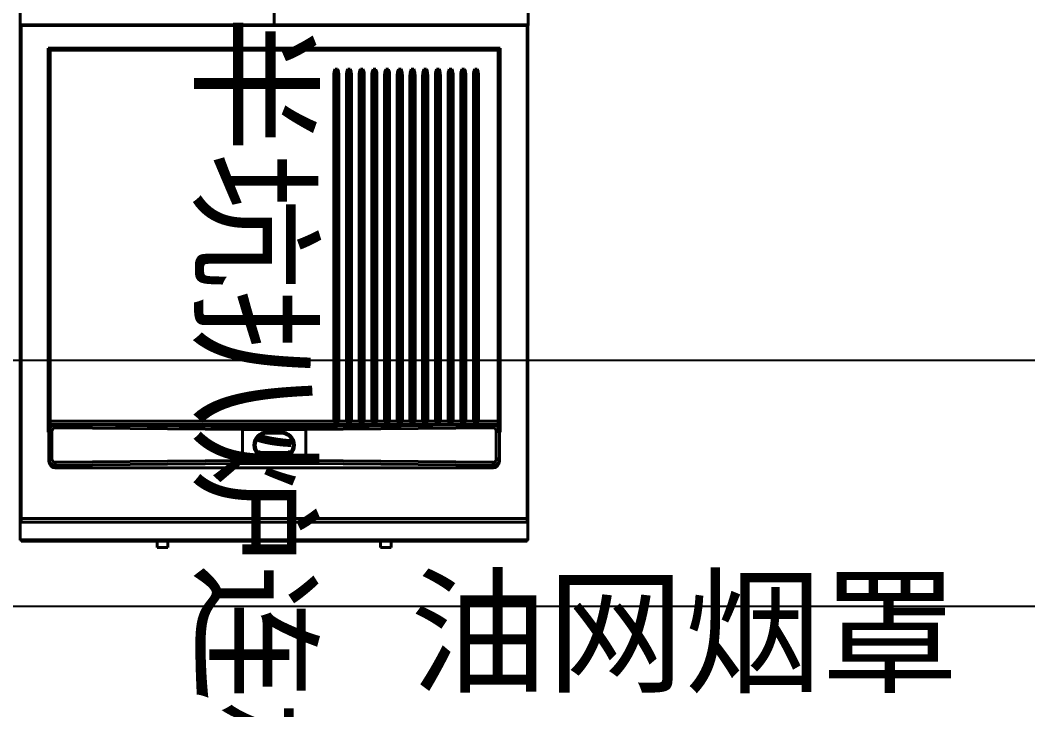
# Model space of a CAD drawing. Extents: x 1158414 to 1597620, y -840005 to -760676.
# Drawn here: x 1527837 to 1529425, y -807912 to -806826 of the extents above; entities that cross this region are included whole.
import ezdxf

# ---------------------------------------------------------------- set-up
doc = ezdxf.new("R2010")
doc.units = 0
doc.header["$LTSCALE"] = 1000
doc.layers.add('WS_厨房设备', color=1, linetype='Continuous')
doc.layers.add('产品名称', color=7, linetype='Continuous')
doc.styles.add('WMF-宋体1', font='')
doc.styles.get('WMF-宋体1').set_extended_font_data('SimSun')

# ---------------------------------------------------------------- blocks, each defined once
blk = doc.blocks.new('CJT_20273')
at = {"linetype": 'Continuous', "lineweight": 40}
for p, q in [((215.7, 907.5), (215.7, 897.3)), ((232.7, 907.5), (215.7, 907.5)), ((232.7, 907.5), (232.7, 897.3)), ((567.7, 907.5), (567.7, 897.3)), ((584.7, 907.5), (567.7, 907.5)), ((584.7, 907.5), (584.7, 897.3)), ((1.4, 896.1), (0.2, 896.1)), ((0.2, 896.1), (0.2, 895.6)), ((1.7, 895.6), (0.2, 895.6)), ((0.2, 895.6), (0.2, 867.7)), ((1.4, 896.1), (1.4, 895.6)), ((798.7, 897.3), (1.7, 897.3)), ((1.7, 895.6), (1.7, 897.3)), ((798.7, 895.6), (1.7, 895.6)), ((798.7, 895.6), (798.7, 897.3)), ((800.2, 895.6), (798.7, 895.6)), ((800.2, 896.1), (799, 896.1)), ((799, 896.1), (799, 895.6)), ((800.2, 896.1), (800.2, 895.6)), ((800.2, 867.7), (800.2, 895.6)), ((0.2, 867.7), (1.7, 867.7)), ((0.2, 867.7), (0.2, 866.7)), ((0.2, 866.7), (0.2, 866)), ((0.2, 866.7), (1.7, 866.7)), ((1.4, 866), (0.2, 866)), ((0.2, 866), (0.2, 861.9)), ((0.2, 861.9), (1.4, 861.9)), ((0.2, 861.9), (0.2, 860.2)), ((0.2, 85.2), (0.2, 860.2)), ((0.2, 860.2), (1.7, 860.2)), ((1.4, 866.7), (1.4, 866)), ((1.4, 866), (1.4, 861.9)), ((1.7, 865.1), (1.4, 865.1)), ((1.4, 861.9), (1.4, 860.2)), ((798.7, 867.7), (1.7, 867.7)), ((1.7, 861.9), (1.7, 867.7)), ((1.7, 860.2), (1.7, 861.9)), ((798.7, 861.9), (1.7, 861.9)), ((1.7, 85.2), (1.7, 860.2)), ((798.7, 861.9), (798.7, 867.7)), ((798.7, 867.7), (800.2, 867.7)), ((798.7, 866.7), (800.2, 866.7)), ((799, 865.1), (798.7, 865.1)), ((798.7, 860.2), (798.7, 861.9)), ((798.7, 85.2), (798.7, 860.2)), ((798.7, 860.2), (800.2, 860.2)), ((799, 866), (799, 866.7)), ((799, 866), (800.2, 866)), ((799, 866), (799, 861.9)), ((800.2, 861.9), (799, 861.9)), ((799, 861.9), (799, 860.2)), ((800.2, 867.7), (800.2, 866.7)), ((800.2, 866), (800.2, 866.7)), ((800.2, 866), (800.2, 861.9)), ((800.2, 861.9), (800.2, 860.2)), ((800.2, 860.2), (800.2, 85.2)), ((0.2, 849.9), (0.2, 849.9)), ((800.2, 849.9), (800.2, 849.9)), ((0.2, 840.7), (0.2, 811.5)), ((800.2, 840.7), (800.2, 811.5)), ((0.2, 811.5), (0.2, 811.5)), ((800.2, 811.5), (800.2, 811.5)), ((745.2, 782.2), (55.2, 782.2)), ((55.2, 777.9), (55.2, 782.2)), ((745.2, 782.2), (745.2, 777.9)), ((45.2, 725.7), (45.2, 771.2)), ((50.1, 767.9), (45.2, 767.9)), ((50.1, 724.5), (50.1, 767.9)), ((55.1, 773.3), (350.2, 770.6)), ((350.3, 775.2), (55.2, 777.9)), ((350.2, 721.8), (350.2, 770.6)), ((350.2, 770.6), (450.2, 770.6)), ((450.2, 775.2), (350.3, 775.2)), ((411.2, 767.2), (389.2, 767.2)), ((389.2, 767.2), (389.2, 765.2)), ((389.2, 765.2), (411.2, 765.2)), ((411.2, 765.2), (411.2, 767.2)), ((745.2, 777.9), (450.2, 775.2)), ((450.2, 770.6), (745.3, 773.3)), ((450.2, 721.8), (450.2, 770.6)), ((750.3, 767.9), (750.3, 724.5)), ((755.2, 767.9), (750.3, 767.9)), ((755.2, 725.7), (755.2, 771.2)), ((378.2, 757), (373.6, 757)), ((378.2, 761.7), (378.2, 757)), ((378.2, 758), (422.2, 758)), ((422.2, 757), (422.2, 761.7)), ((426.8, 757), (422.2, 757)), ((47, 725.7), (44, 725.7)), ((44, 707.2), (44, 725.7)), ((47, 707.2), (47, 725.7)), ((50.1, 724.5), (47, 724.5)), ((54.2, 715), (54.2, 713.7)), ((746.2, 715), (54.2, 715)), ((350.2, 721.8), (55.1, 719.1)), ((100.2, 715), (350.3, 717.2)), ((350.2, 721.8), (350.2, 721.8)), ((450.2, 721.8), (350.2, 721.8)), ((350.3, 717.2), (450.2, 717.2)), ((389.2, 725.2), (389.2, 727.2)), ((411.2, 727.2), (389.2, 727.2)), ((389.2, 725.2), (411.2, 725.2)), ((411.2, 727.2), (411.2, 725.2)), ((450.2, 721.8), (450.2, 721.8)), ((745.3, 719.1), (450.2, 721.8)), ((450.2, 717.2), (700.2, 715)), ((746.2, 713.7), (746.2, 715)), ((753.5, 724.5), (750.3, 724.5)), ((756.5, 725.7), (753.5, 725.7)), ((753.5, 707.2), (753.5, 725.7)), ((756.5, 707.2), (756.5, 725.7)), ((47, 707.2), (44, 707.2)), ((44, 123.7), (44, 707.2)), ((47, 123.7), (47, 707.2)), ((47.2, 713.7), (753.2, 713.7)), ((47.2, 708.7), (47.2, 713.7)), ((47.2, 708.7), (47.2, 123.7)), ((78.2, 708.7), (47.2, 708.7)), ((80.2, 711.7), (78.2, 708.7)), ((78.2, 163.7), (78.2, 708.7)), ((80.2, 163.7), (80.2, 711.7)), ((84.2, 711.7), (80.2, 711.7)), ((84.2, 163.7), (84.2, 711.7)), ((86.2, 708.7), (84.2, 711.7)), ((86.2, 163.7), (86.2, 708.7)), ((98.2, 708.7), (86.2, 708.7)), ((100.2, 711.7), (98.2, 708.7)), ((98.2, 163.7), (98.2, 708.7)), ((100.2, 163.7), (100.2, 711.7)), ((104.2, 711.7), (100.2, 711.7)), ((104.2, 163.7), (104.2, 711.7)), ((106.2, 708.7), (104.2, 711.7)), ((106.2, 163.7), (106.2, 708.7)), ((118.2, 708.7), (106.2, 708.7)), ((120.2, 711.7), (118.2, 708.7)), ((118.2, 163.7), (118.2, 708.7)), ((120.2, 163.7), (120.2, 711.7)), ((124.2, 711.7), (120.2, 711.7)), ((124.2, 163.7), (124.2, 711.7)), ((126.2, 708.7), (124.2, 711.7)), ((126.2, 163.7), (126.2, 708.7)), ((138.2, 708.7), (126.2, 708.7)), ((140.2, 711.7), (138.2, 708.7)), ((138.2, 163.7), (138.2, 708.7)), ((140.2, 163.7), (140.2, 711.7)), ((144.2, 711.7), (140.2, 711.7)), ((144.2, 163.7), (144.2, 711.7)), ((146.2, 708.7), (144.2, 711.7)), ((146.2, 163.7), (146.2, 708.7)), ((158.2, 708.7), (146.2, 708.7)), ((160.2, 711.7), (158.2, 708.7)), ((158.2, 163.7), (158.2, 708.7)), ((160.2, 163.7), (160.2, 711.7)), ((164.2, 711.7), (160.2, 711.7)), ((164.2, 163.7), (164.2, 711.7)), ((166.2, 708.7), (164.2, 711.7)), ((166.2, 163.7), (166.2, 708.7)), ((178.2, 708.7), (166.2, 708.7)), ((180.2, 711.7), (178.2, 708.7)), ((178.2, 163.7), (178.2, 708.7)), ((180.2, 163.7), (180.2, 711.7)), ((184.2, 711.7), (180.2, 711.7)), ((184.2, 163.7), (184.2, 711.7)), ((186.2, 708.7), (184.2, 711.7)), ((186.2, 163.7), (186.2, 708.7)), ((198.2, 708.7), (186.2, 708.7)), ((200.2, 711.7), (198.2, 708.7)), ((198.2, 163.7), (198.2, 708.7)), ((200.2, 163.7), (200.2, 711.7)), ((204.2, 711.7), (200.2, 711.7)), ((204.2, 163.7), (204.2, 711.7)), ((206.2, 708.7), (204.2, 711.7)), ((206.2, 163.7), (206.2, 708.7)), ((218.2, 708.7), (206.2, 708.7)), ((220.2, 711.7), (218.2, 708.7)), ((218.2, 163.7), (218.2, 708.7)), ((220.2, 163.7), (220.2, 711.7)), ((224.2, 711.7), (220.2, 711.7)), ((224.2, 163.7), (224.2, 711.7)), ((226.2, 708.7), (224.2, 711.7)), ((226.2, 163.7), (226.2, 708.7)), ((238.2, 708.7), (226.2, 708.7)), ((240.2, 711.7), (238.2, 708.7)), ((238.2, 163.7), (238.2, 708.7)), ((240.2, 163.7), (240.2, 711.7)), ((244.2, 711.7), (240.2, 711.7)), ((244.2, 163.7), (244.2, 711.7)), ((246.2, 708.7), (244.2, 711.7)), ((246.2, 163.7), (246.2, 708.7)), ((258.2, 708.7), (246.2, 708.7)), ((260.2, 711.7), (258.2, 708.7)), ((258.2, 163.7), (258.2, 708.7)), ((260.2, 163.7), (260.2, 711.7)), ((264.2, 711.7), (260.2, 711.7)), ((264.2, 163.7), (264.2, 711.7)), ((266.2, 708.7), (264.2, 711.7)), ((266.2, 163.7), (266.2, 708.7)), ((278.2, 708.7), (266.2, 708.7)), ((280.2, 711.7), (278.2, 708.7)), ((278.2, 163.7), (278.2, 708.7)), ((280.2, 163.7), (280.2, 711.7)), ((284.2, 711.7), (280.2, 711.7)), ((284.2, 163.7), (284.2, 711.7)), ((286.2, 708.7), (284.2, 711.7)), ((286.2, 163.7), (286.2, 708.7)), ((298.2, 708.7), (286.2, 708.7)), ((300.2, 711.7), (298.2, 708.7)), ((298.2, 163.7), (298.2, 708.7)), ((300.2, 163.7), (300.2, 711.7)), ((304.2, 711.7), (300.2, 711.7)), ((304.2, 163.7), (304.2, 711.7)), ((306.2, 708.7), (304.2, 711.7)), ((753.2, 708.7), (306.2, 708.7)), ((306.2, 163.7), (306.2, 708.7)), ((753.2, 713.7), (753.2, 708.7)), ((753.2, 708.7), (753.2, 123.7)), ((756.5, 707.2), (753.5, 707.2)), ((753.5, 123.7), (753.5, 707.2)), ((756.5, 123.7), (756.5, 707.2)), ((80.2, 163.7), (78.2, 163.7)), ((84.2, 163.7), (80.2, 163.7)), ((86.2, 163.7), (84.2, 163.7)), ((100.2, 163.7), (98.2, 163.7)), ((104.2, 163.7), (100.2, 163.7)), ((106.2, 163.7), (104.2, 163.7)), ((120.2, 163.7), (118.2, 163.7)), ((124.2, 163.7), (120.2, 163.7)), ((126.2, 163.7), (124.2, 163.7)), ((140.2, 163.7), (138.2, 163.7)), ((144.2, 163.7), (140.2, 163.7)), ((146.2, 163.7), (144.2, 163.7)), ((160.2, 163.7), (158.2, 163.7)), ((164.2, 163.7), (160.2, 163.7)), ((166.2, 163.7), (164.2, 163.7)), ((180.2, 163.7), (178.2, 163.7)), ((184.2, 163.7), (180.2, 163.7)), ((186.2, 163.7), (184.2, 163.7)), ((200.2, 163.7), (198.2, 163.7)), ((204.2, 163.7), (200.2, 163.7)), ((206.2, 163.7), (204.2, 163.7)), ((220.2, 163.7), (218.2, 163.7)), ((224.2, 163.7), (220.2, 163.7)), ((226.2, 163.7), (224.2, 163.7)), ((240.2, 163.7), (238.2, 163.7)), ((244.2, 163.7), (240.2, 163.7)), ((246.2, 163.7), (244.2, 163.7)), ((260.2, 163.7), (258.2, 163.7)), ((264.2, 163.7), (260.2, 163.7)), ((266.2, 163.7), (264.2, 163.7)), ((280.2, 163.7), (278.2, 163.7)), ((284.2, 163.7), (280.2, 163.7)), ((286.2, 163.7), (284.2, 163.7)), ((300.2, 163.7), (298.2, 163.7)), ((304.2, 163.7), (300.2, 163.7)), ((306.2, 163.7), (304.2, 163.7)), ((84.2, 153.7), (80.2, 153.7)), ((104.2, 153.7), (100.2, 153.7)), ((124.2, 153.7), (120.2, 153.7)), ((144.2, 153.7), (140.2, 153.7)), ((164.2, 153.7), (160.2, 153.7)), ((184.2, 153.7), (180.2, 153.7)), ((204.2, 153.7), (200.2, 153.7)), ((224.2, 153.7), (220.2, 153.7)), ((244.2, 153.7), (240.2, 153.7)), ((264.2, 153.7), (260.2, 153.7)), ((284.2, 153.7), (280.2, 153.7)), ((304.2, 153.7), (300.2, 153.7)), ((47, 123.7), (44, 123.7)), ((44, 120.7), (44, 123.7)), ((47, 120.7), (44, 120.7)), ((47, 123.7), (47, 120.7)), ((753.5, 123.7), (47, 123.7)), ((753.5, 120.7), (47, 120.7)), ((753.5, 123.7), (753.5, 120.7)), ((756.5, 123.7), (753.5, 123.7)), ((756.5, 120.7), (753.5, 120.7)), ((756.5, 120.7), (756.5, 123.7)), ((0, 84.9), (1.2, 84.9)), ((0, 84.9), (0, 84)), ((400, 84), (0, 84)), ((0, 84), (0, 83.9)), ((0, 83.9), (0, 1.5)), ((400, 83.9), (0, 83.9)), ((1.7, 85.2), (0.2, 85.2)), ((1.2, 84.9), (1.2, 85.2)), ((1.2, 84.9), (1.2, 84)), ((1.2, 84.9), (1.2, 84.9)), ((1.7, 84.9), (1.2, 84.9)), ((1.2, 84), (1.2, 84.9)), ((798.7, 85.2), (1.7, 85.2)), ((1.7, 84.9), (1.7, 85.2)), ((798.7, 84.9), (1.7, 84.9)), ((1.7, 84), (1.7, 84.9)), ((400, 83.9), (400, 84)), ((400, 1.5), (400, 83.9)), ((400.4, 83.4), (400, 83.4)), ((800.4, 84), (400.4, 84)), ((400.4, 84), (400.4, 83.9)), ((400.4, 83.9), (400.4, 1.5)), ((800.4, 83.9), (400.4, 83.9)), ((798.7, 84.9), (798.7, 85.2)), ((800.2, 85.2), (798.7, 85.2)), ((799.2, 84.9), (798.7, 84.9)), ((798.7, 84), (798.7, 84.9)), ((799.2, 84.9), (799.2, 85.2)), ((800.4, 84.9), (799.2, 84.9)), ((799.2, 84), (799.2, 84.9)), ((799.2, 84.9), (799.2, 84.9)), ((799.2, 84.9), (799.2, 84)), ((800.4, 84), (800.4, 84.9)), ((800.4, 83.9), (800.4, 84)), ((800.4, 1.5), (800.4, 83.9))]:
    blk.add_line(p, q, dxfattribs=at)
for centre, radius, start, end in [((189.8, 772.7), 134.7, 177.7926, 179.7208), ((389.2, 746.2), 21, 90, 270), ((389.2, 746.2), 19, 90, 270), ((411.2, 746.2), 21, 270, 90), ((411.2, 746.2), 19, 270, 90), ((610.6, 772.7), 134.7, 0.2792, 2.2074), ((209.1, 720), 154, 180.3518, 181.8842), ((578.4, 720.3), 166.9, 358.1749, 359.5892)]:
    blk.add_arc(centre, radius, start, end, dxfattribs=at)
for centre, major_axis, ratio, start_param, end_param in [((55.2, 771.2), (0, 11), 0.906308, 0, 1.570796), ((745.2, 771.2), (0, 11), 0.906308, 4.712389, 6.283185), ((55.2, 767.8), (3.71, -9.35), 0.993368, 2.761332, 4.332129), ((55.1, 767.8), (0.23, -5.51), 0.905958, 3.09516, 4.665957), ((745.2, 767.8), (-3.71, -9.35), 0.993368, 1.951057, 3.521853), ((745.3, 767.8), (-0.23, -5.51), 0.905958, 1.617229, 3.188025), ((55.2, 724.6), (-3.71, -9.35), 0.993368, 5.693243, 6.563278), ((55.2, 721.2), (0, 11), 0.906308, 2.17139, 2.327355), ((55.1, 724.6), (-0.23, -5.51), 0.905958, 4.758821, 6.329618), ((350.3, 721.8), (0.02, -5), 0.009835, 4.712344, 5.846808), ((450.2, 721.8), (-0.02, -5), 0.009835, 0.436377, 1.570841), ((745.3, 724.6), (0.23, -5.51), 0.905958, 6.236753, 7.807549), ((745.2, 724.6), (3.71, -9.35), 0.993368, 6.003093, 6.873127), ((745.2, 721.2), (0, 11), 0.906308, 3.95583, 4.111795)]:
    blk.add_ellipse(centre, major_axis=major_axis, ratio=ratio, start_param=start_param, end_param=end_param, dxfattribs=at)
for points, knots in [([(350.3, 775.2), (350.2, 774.9), (350.2, 774.4), (350.2, 773.3), (350.2, 772), (350.2, 771.1), (350.2, 770.6)], [0, 0, 0, 0, 0.290463, 0.499944, 0.760317, 1, 1, 1, 1]), ([(450.2, 775.2), (450.2, 774.9), (450.2, 774.4), (450.2, 773.3), (450.2, 772), (450.2, 771.1), (450.2, 770.6)], [0, 0, 0, 0, 0.29046, 0.499945, 0.760322, 1, 1, 1, 1]), ([(80.2, 153.7), (79.6, 155.5), (78.4, 158.7), (78.3, 162.1), (78.2, 163.7)], [0, 0, 0, 0, 0.559712, 1, 1, 1, 1]), ([(80.2, 163.7), (80.2, 162.8), (80.2, 161), (80.2, 158.4), (80.2, 155.9), (80.2, 154.4), (80.2, 153.7)], [0, 0, 0, 0, 0.2500005, 0.499999, 0.7500011, 1, 1, 1, 1]), ([(86.2, 163.7), (86.1, 161.7), (85.9, 158.3), (84.7, 155.1), (84.2, 153.7)], [0, 0, 0, 0, 0.559714, 1, 1, 1, 1]), ([(84.2, 163.7), (84.2, 162.8), (84.2, 161), (84.2, 158.4), (84.2, 155.9), (84.2, 154.4), (84.2, 153.7)], [0, 0, 0, 0, 0.2500005, 0.499999, 0.7500011, 1, 1, 1, 1]), ([(100.2, 153.7), (99.6, 155.5), (98.4, 158.7), (98.3, 162.1), (98.2, 163.7)], [0, 0, 0, 0, 0.559712, 1, 1, 1, 1]), ([(100.2, 163.7), (100.2, 162.8), (100.2, 161), (100.2, 158.4), (100.2, 155.9), (100.2, 154.4), (100.2, 153.7)], [0, 0, 0, 0, 0.2500005, 0.499999, 0.7500011, 1, 1, 1, 1]), ([(106.2, 163.7), (106.1, 161.7), (105.9, 158.3), (104.7, 155.1), (104.2, 153.7)], [0, 0, 0, 0, 0.559714, 1, 1, 1, 1]), ([(104.2, 163.7), (104.2, 162.8), (104.2, 161), (104.2, 158.4), (104.2, 155.9), (104.2, 154.4), (104.2, 153.7)], [0, 0, 0, 0, 0.2500005, 0.499999, 0.7500011, 1, 1, 1, 1]), ([(120.2, 153.7), (119.6, 155.5), (118.4, 158.7), (118.3, 162.1), (118.2, 163.7)], [0, 0, 0, 0, 0.559712, 1, 1, 1, 1]), ([(120.2, 163.7), (120.2, 162.8), (120.2, 161), (120.2, 158.4), (120.2, 155.9), (120.2, 154.4), (120.2, 153.7)], [0, 0, 0, 0, 0.2500005, 0.499999, 0.7500011, 1, 1, 1, 1]), ([(126.2, 163.7), (126.1, 161.7), (125.9, 158.3), (124.7, 155.1), (124.2, 153.7)], [0, 0, 0, 0, 0.559714, 1, 1, 1, 1]), ([(124.2, 163.7), (124.2, 162.8), (124.2, 161), (124.2, 158.4), (124.2, 155.9), (124.2, 154.4), (124.2, 153.7)], [0, 0, 0, 0, 0.2500005, 0.499999, 0.7500011, 1, 1, 1, 1]), ([(140.2, 153.7), (139.6, 155.5), (138.4, 158.7), (138.3, 162.1), (138.2, 163.7)], [0, 0, 0, 0, 0.559712, 1, 1, 1, 1]), ([(140.2, 163.7), (140.2, 162.8), (140.2, 161), (140.2, 158.4), (140.2, 155.9), (140.2, 154.4), (140.2, 153.7)], [0, 0, 0, 0, 0.2500005, 0.499999, 0.7500011, 1, 1, 1, 1]), ([(146.2, 163.7), (146.1, 161.7), (145.9, 158.3), (144.7, 155.1), (144.2, 153.7)], [0, 0, 0, 0, 0.559714, 1, 1, 1, 1]), ([(144.2, 163.7), (144.2, 162.8), (144.2, 161), (144.2, 158.4), (144.2, 155.9), (144.2, 154.4), (144.2, 153.7)], [0, 0, 0, 0, 0.2500005, 0.499999, 0.7500011, 1, 1, 1, 1]), ([(160.2, 153.7), (159.6, 155.5), (158.4, 158.7), (158.3, 162.1), (158.2, 163.7)], [0, 0, 0, 0, 0.559712, 1, 1, 1, 1]), ([(160.2, 163.7), (160.2, 162.8), (160.2, 161), (160.2, 158.4), (160.2, 155.9), (160.2, 154.4), (160.2, 153.7)], [0, 0, 0, 0, 0.2500005, 0.499999, 0.7500011, 1, 1, 1, 1]), ([(166.2, 163.7), (166.1, 161.7), (165.9, 158.3), (164.7, 155.1), (164.2, 153.7)], [0, 0, 0, 0, 0.559714, 1, 1, 1, 1]), ([(164.2, 163.7), (164.2, 162.8), (164.2, 161), (164.2, 158.4), (164.2, 155.9), (164.2, 154.4), (164.2, 153.7)], [0, 0, 0, 0, 0.2500005, 0.499999, 0.7500011, 1, 1, 1, 1]), ([(180.2, 153.7), (179.6, 155.5), (178.4, 158.7), (178.3, 162.1), (178.2, 163.7)], [0, 0, 0, 0, 0.559712, 1, 1, 1, 1]), ([(180.2, 163.7), (180.2, 162.8), (180.2, 161), (180.2, 158.4), (180.2, 155.9), (180.2, 154.4), (180.2, 153.7)], [0, 0, 0, 0, 0.2500005, 0.499999, 0.7500011, 1, 1, 1, 1]), ([(186.2, 163.7), (186.1, 161.7), (185.9, 158.3), (184.7, 155.1), (184.2, 153.7)], [0, 0, 0, 0, 0.559714, 1, 1, 1, 1]), ([(184.2, 163.7), (184.2, 162.8), (184.2, 161), (184.2, 158.4), (184.2, 155.9), (184.2, 154.4), (184.2, 153.7)], [0, 0, 0, 0, 0.2500005, 0.499999, 0.7500011, 1, 1, 1, 1]), ([(200.2, 153.7), (199.6, 155.5), (198.4, 158.7), (198.3, 162.1), (198.2, 163.7)], [0, 0, 0, 0, 0.559712, 1, 1, 1, 1]), ([(200.2, 163.7), (200.2, 162.8), (200.2, 161), (200.2, 158.4), (200.2, 155.9), (200.2, 154.4), (200.2, 153.7)], [0, 0, 0, 0, 0.2500005, 0.499999, 0.7500011, 1, 1, 1, 1]), ([(206.2, 163.7), (206.1, 161.7), (205.9, 158.3), (204.7, 155.1), (204.2, 153.7)], [0, 0, 0, 0, 0.559714, 1, 1, 1, 1]), ([(204.2, 163.7), (204.2, 162.8), (204.2, 161), (204.2, 158.4), (204.2, 155.9), (204.2, 154.4), (204.2, 153.7)], [0, 0, 0, 0, 0.2500005, 0.499999, 0.7500011, 1, 1, 1, 1]), ([(220.2, 153.7), (219.6, 155.5), (218.4, 158.7), (218.3, 162.1), (218.2, 163.7)], [0, 0, 0, 0, 0.559712, 1, 1, 1, 1]), ([(220.2, 163.7), (220.2, 162.8), (220.2, 161), (220.2, 158.4), (220.2, 155.9), (220.2, 154.4), (220.2, 153.7)], [0, 0, 0, 0, 0.2500005, 0.499999, 0.7500011, 1, 1, 1, 1]), ([(226.2, 163.7), (226.1, 161.7), (225.9, 158.3), (224.7, 155.1), (224.2, 153.7)], [0, 0, 0, 0, 0.559714, 1, 1, 1, 1]), ([(224.2, 163.7), (224.2, 162.8), (224.2, 161), (224.2, 158.4), (224.2, 155.9), (224.2, 154.4), (224.2, 153.7)], [0, 0, 0, 0, 0.2500005, 0.499999, 0.7500011, 1, 1, 1, 1]), ([(240.2, 153.7), (239.6, 155.5), (238.4, 158.7), (238.3, 162.1), (238.2, 163.7)], [0, 0, 0, 0, 0.559712, 1, 1, 1, 1]), ([(240.2, 163.7), (240.2, 162.8), (240.2, 161), (240.2, 158.4), (240.2, 155.9), (240.2, 154.4), (240.2, 153.7)], [0, 0, 0, 0, 0.2500005, 0.499999, 0.7500011, 1, 1, 1, 1]), ([(246.2, 163.7), (246.1, 161.7), (245.9, 158.3), (244.7, 155.1), (244.2, 153.7)], [0, 0, 0, 0, 0.559714, 1, 1, 1, 1]), ([(244.2, 163.7), (244.2, 162.8), (244.2, 161), (244.2, 158.4), (244.2, 155.9), (244.2, 154.4), (244.2, 153.7)], [0, 0, 0, 0, 0.2500005, 0.499999, 0.7500011, 1, 1, 1, 1]), ([(260.2, 153.7), (259.6, 155.5), (258.4, 158.7), (258.3, 162.1), (258.2, 163.7)], [0, 0, 0, 0, 0.559712, 1, 1, 1, 1]), ([(260.2, 163.7), (260.2, 162.8), (260.2, 161), (260.2, 158.4), (260.2, 155.9), (260.2, 154.4), (260.2, 153.7)], [0, 0, 0, 0, 0.2500005, 0.499999, 0.7500011, 1, 1, 1, 1]), ([(266.2, 163.7), (266.1, 161.7), (265.9, 158.3), (264.7, 155.1), (264.2, 153.7)], [0, 0, 0, 0, 0.559714, 1, 1, 1, 1]), ([(264.2, 163.7), (264.2, 162.8), (264.2, 161), (264.2, 158.4), (264.2, 155.9), (264.2, 154.4), (264.2, 153.7)], [0, 0, 0, 0, 0.2500005, 0.499999, 0.7500011, 1, 1, 1, 1]), ([(280.2, 153.7), (279.6, 155.5), (278.4, 158.7), (278.3, 162.1), (278.2, 163.7)], [0, 0, 0, 0, 0.559712, 1, 1, 1, 1]), ([(280.2, 163.7), (280.2, 162.8), (280.2, 161), (280.2, 158.4), (280.2, 155.9), (280.2, 154.4), (280.2, 153.7)], [0, 0, 0, 0, 0.2500005, 0.499999, 0.7500011, 1, 1, 1, 1]), ([(286.2, 163.7), (286.1, 161.7), (285.9, 158.3), (284.7, 155.1), (284.2, 153.7)], [0, 0, 0, 0, 0.559714, 1, 1, 1, 1]), ([(284.2, 163.7), (284.2, 162.8), (284.2, 161), (284.2, 158.4), (284.2, 155.9), (284.2, 154.4), (284.2, 153.7)], [0, 0, 0, 0, 0.2500005, 0.499999, 0.7500011, 1, 1, 1, 1]), ([(300.2, 153.7), (299.6, 155.5), (298.4, 158.7), (298.3, 162.1), (298.2, 163.7)], [0, 0, 0, 0, 0.5597122, 1, 1, 1, 1]), ([(300.2, 163.7), (300.2, 162.8), (300.2, 161), (300.2, 158.4), (300.2, 155.9), (300.2, 154.4), (300.2, 153.7)], [0, 0, 0, 0, 0.2500005, 0.499999, 0.7500011, 1, 1, 1, 1]), ([(306.2, 163.7), (306.1, 161.7), (305.9, 158.3), (304.7, 155.1), (304.2, 153.7)], [0, 0, 0, 0, 0.5597141, 1, 1, 1, 1]), ([(304.2, 163.7), (304.2, 162.8), (304.2, 161), (304.2, 158.4), (304.2, 155.9), (304.2, 154.4), (304.2, 153.7)], [0, 0, 0, 0, 0.2500005, 0.499999, 0.7500011, 1, 1, 1, 1])]:
    blk.add_open_spline(points, degree=3, knots=knots, dxfattribs=at)
blk = doc.blocks.new('*U111')
at = {"color": 252}
blk.add_line((0, 612.6), (2875, 612.6), dxfattribs=at)
blk.add_lwpolyline([(0, 1000), (2875, 1000), (2875, 0), (0, 0)], close=True, dxfattribs=at)

msp = doc.modelspace()

# ---------------------------------------------------------------- block references
at = {"layer": 'WS_厨房设备', "xscale": -1, "rotation": 180}
msp.add_blockref('*U111', (1526637.8, -806749), dxfattribs=at)
at = {"layer": 'WS_厨房设备', "rotation": 180}
msp.add_blockref('CJT_20273', (1528637.5, -806749), dxfattribs=at)

# ---------------------------------------------------------------- texts
at = {"layer": '产品名称', "color": 7, "lineweight": 0, "style": 'WMF-宋体1'}
msp.add_text('半坑扒炉连柜座', height=158.49, rotation=270, dxfattribs=at).set_placement((1528128, -806818))
msp.add_text('油网烟罩', height=158.49, dxfattribs=at).set_placement((1528451.1, -807868.5))

doc.saveas('drawing.dxf')
